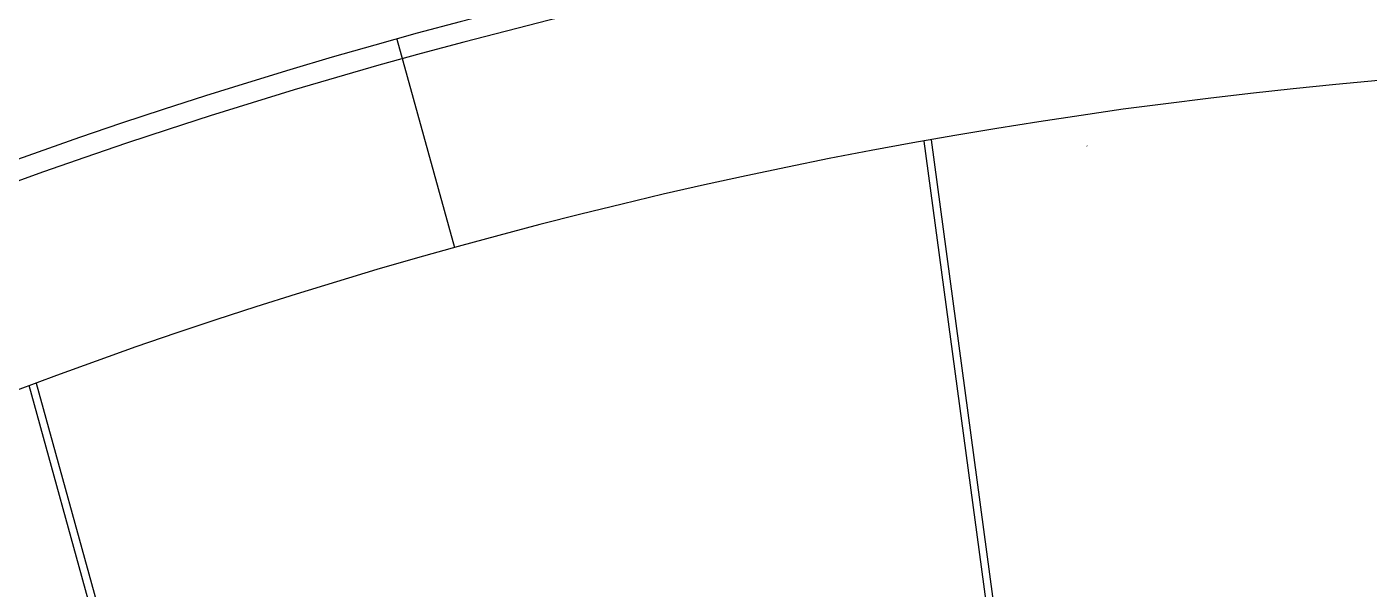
# Model space of a CAD drawing. Header units: metres. Extents: x 10 to 239, y 2 to 253.
# Drawn here: x 51.81 to 57.22, y 176.61 to 178.88 of the extents above; entities that cross this region are included whole.
import ezdxf

# ---------------------------------------------------------------- set-up
doc = ezdxf.new("R2010")
doc.units = ezdxf.units.M
doc.header["$MEASUREMENT"] = 0
doc.layers.add('1', color=7, linetype='Continuous')
doc.layers.add('1estruct arco', color=7, linetype='Continuous')

msp = doc.modelspace()

# ---------------------------------------------------------------- linework, layer by layer
at = {"layer": '1'}
msp.add_line((56.08416, 178.39785), (56.084, 178.39961), dxfattribs=at)
at = {"layer": '1estruct arco'}
for p, q in [((53.30131, 178.82914), (53.53387, 177.98909)), ((55.42583, 178.41865), (56.06489, 173.67303)), ((55.45555, 178.42272), (56.09481, 173.67711)), ((52.89379, 173.55136), (51.81993, 177.43335)), ((52.92345, 173.55956), (51.8488, 177.44151))]:
    msp.add_line(p, q, dxfattribs=at)
for radius, start, end in [(21.59873, 28.135936, 149.788644), (21.51609, 28.183951, 149.787683), (20.72709, 28.662092, 149.778129)]:
    msp.add_arc((59.06396, 158.01334), radius, start, end, dxfattribs=at)

doc.saveas('drawing.dxf')
